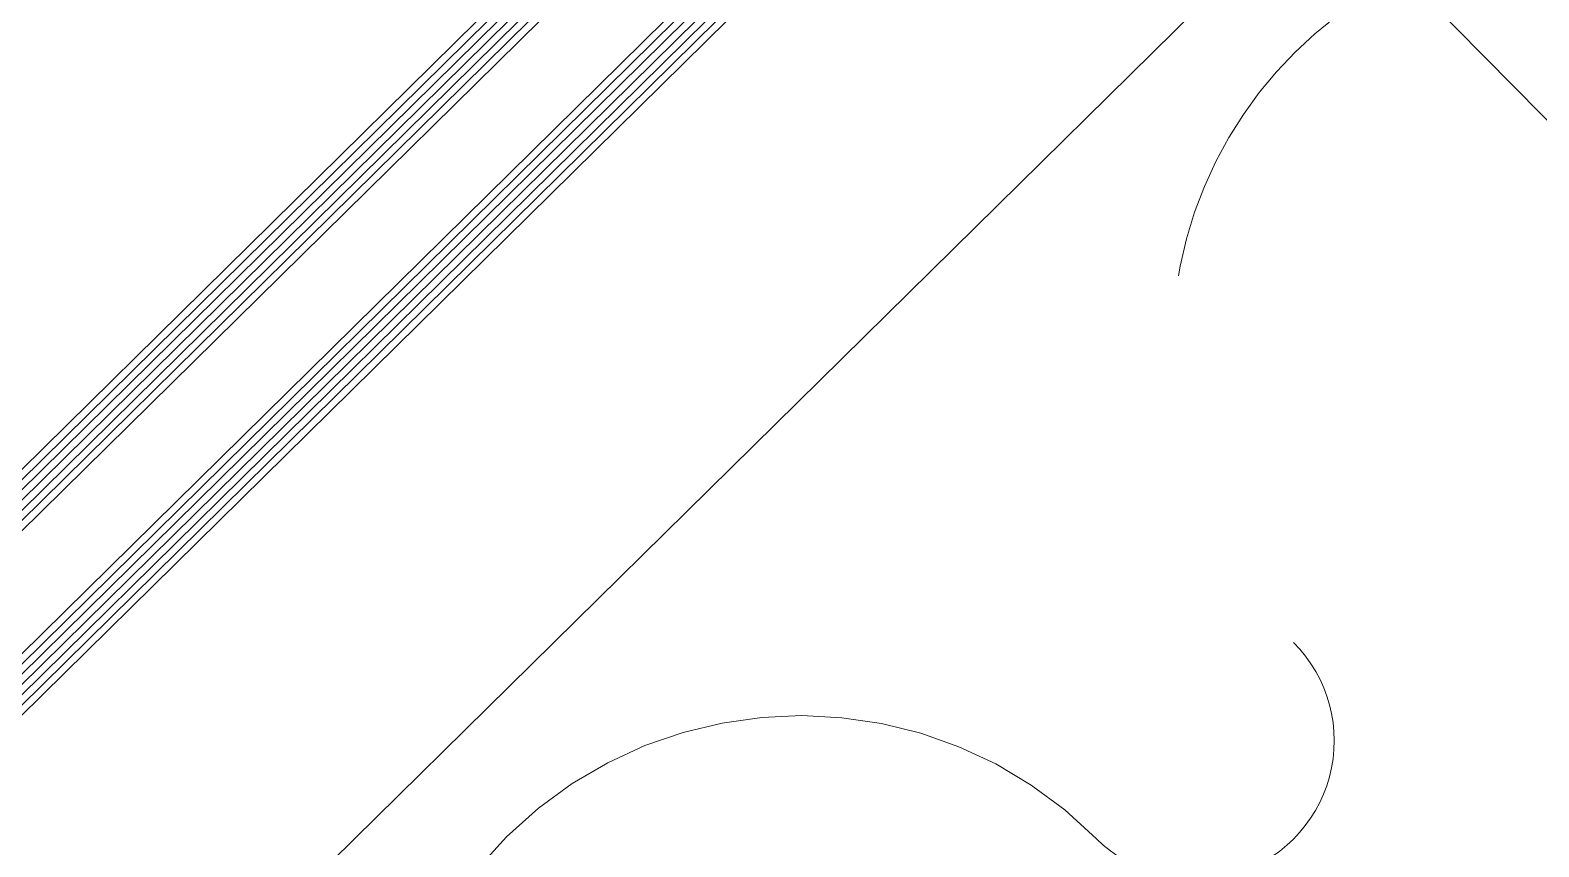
# Model space of a CAD drawing. Header units: centimetres. Extents: x 118932 to 154602, y -32682 to -23521.
# Drawn here: x 137604.76 to 137625.43, y -25678.67 to -25667.47 of the extents above; entities that cross this region are included whole.
import ezdxf

# ---------------------------------------------------------------- set-up
doc = ezdxf.new("R2010")
doc.units = ezdxf.units.CM
doc.header["$LTSCALE"] = 50
doc.header["$MEASUREMENT"] = 0
doc.linetypes.add('HIDDEN', pattern=[0.375, 0.25, -0.125])
for name, color, linetype, lineweight, true_color in [('GEN_02_TF_Mobilya', 7, 'Continuous', 5, 0x745e3d), ('GEN_02_TF_Pencere', 7, 'Continuous', 9, 0x6093ac), ('GEN_05_ML_Alçıpan_giydirme', 7, 'Continuous', 18, 0x7ebab5), ('GEN_05_ML_Mermer', 7, 'Continuous', 9, 0x9d8692)]:
    doc.layers.add(name, color=color, linetype=linetype, lineweight=lineweight, true_color=true_color)

# ---------------------------------------------------------------- blocks, each defined once
blk = doc.blocks.new('P7_')
at = {"layer": 'GEN_02_TF_Pencere'}
for p, q in [((163386.215, -16188.826, 0), (163386.215, -16138.823, 0)), ((163303.574, -16173.019, 0), (163382.665, -16173.019, 0)), ((163301.785, -16173.219, 0), (163382.715, -16173.219, 0)), ((163303.656, -16173.119, 0), (163382.715, -16173.119, 0)), ((163301.785, -16173.319, 0), (163382.715, -16173.319, 0)), ((163301.785, -16173.419, 0), (163382.715, -16173.419, 0)), ((163301.785, -16173.519, 0), (163382.715, -16173.519, 0)), ((163302.16, -16173.619, 0), (163382.34, -16173.619, 0)), ((163301.785, -16174.919, 0), (163382.715, -16174.919, 0)), ((163302.16, -16174.819, 0), (163382.34, -16174.819, 0)), ((163301.785, -16175.019, 0), (163382.715, -16175.019, 0)), ((163301.785, -16175.119, 0), (163382.715, -16175.119, 0)), ((163301.785, -16175.219, 0), (163382.715, -16175.219, 0)), ((163301.785, -16175.319, 0), (163382.715, -16175.319, 0)), ((163301.835, -16175.419, 0), (163382.665, -16175.419, 0))]:
    blk.add_line(p, q, dxfattribs=at)
at = {"layer": 'GEN_05_ML_Mermer', "elevation": 0}
blk.add_lwpolyline([(163483.715, -16179.824), (163288.715, -16179.824), (163288.715, -16161.825), (163483.715, -16161.825)], close=True, dxfattribs=at)
blk = doc.blocks.new('DOGRAMA LEVEL 0 E BLOK')
at = {"layer": 'GEN_05_ML_Alçıpan_giydirme', "color": 1, "rotation": 44.89300344933407}
blk.add_blockref('P7_', (-127636.755, -103328.231, 0), dxfattribs=at)
blk = doc.blocks.new('PPBamako_SuiteC_TefrisPlan')
at = {"layer": 'GEN_02_TF_Mobilya', "linetype": 'HIDDEN'}
blk.add_lwpolyline([(-723.304, -499.772, 1), (-731.412, -507.828, -1), (-734.114, -510.514, 1), (-742.222, -518.57, -1), (-744.925, -521.256, 1), (-753.033, -529.312, -1), (-755.735, -531.998, 1), (-763.843, -540.054, -1), (-766.546, -542.74, 1), (-774.654, -550.796, -1), (-777.356, -553.482, 1.001962), (-785.469, -561.533, -1.001962), (-788.167, -564.224, 1), (-796.275, -572.28, -1), (-798.977, -574.966, 1), (-807.085, -583.022, -1), (-809.788, -585.708, 0.9832), (-817.932, -593.74, -1.038091), (-820.527, -596.526, 1), (-828.624, -604.594, -1), (-831.323, -607.283, 1), (-839.42, -615.35, -1), (-842.119, -618.039, 1), (-850.217, -626.106, -1)], format="xyb", dxfattribs=at)

msp = doc.modelspace()

# ---------------------------------------------------------------- block references
at = {"rotation": 359.6887739338809}
msp.add_blockref('DOGRAMA LEVEL 0 E BLOK', (138089.785, -26193.192), dxfattribs=at)

# ---------------------------------------------------------------- next in the draw order: block references
at = {"color": 1}
msp.add_blockref('PPBamako_SuiteC_TefrisPlan', (138407.536, -25114.331, 0), dxfattribs=at)

doc.saveas('drawing.dxf')
